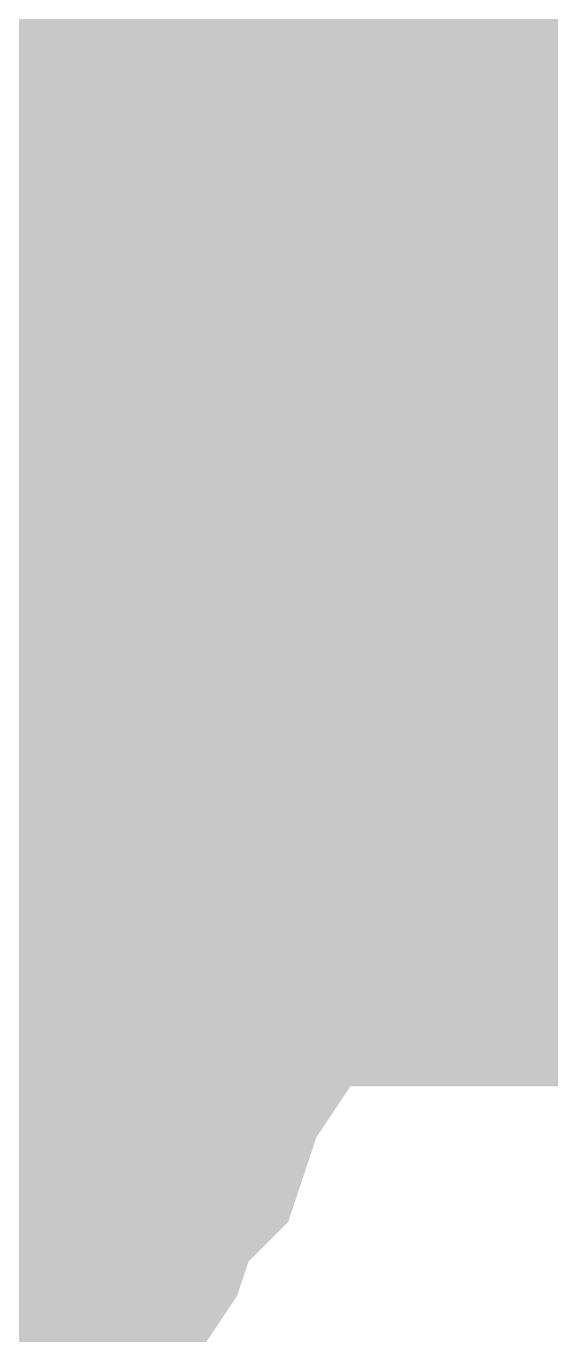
# Model space of a CAD drawing. Header units: inches. Extents: x 0 to 841, y 0 to 594.
# Drawn here: x 345.665 to 345.961, y 551.98 to 552.721 of the extents above; entities that cross this region are included whole.
import ezdxf

# ---------------------------------------------------------------- set-up
doc = ezdxf.new("R2010")
doc.units = ezdxf.units.IN
doc.layers.add('Sheet', color=255, linetype='Continuous')

msp = doc.modelspace()

# ---------------------------------------------------------------- linework, layer by layer
at = {"layer": 'Sheet'}
for points in [[(345.65935, 552.8885, 0.29972, 0.29972, 0), (345.68181, 552.85481, 0.29972, 0.29972, 0), (345.69304, 552.82112, 0.29972, 0.29972, 0), (345.7155, 552.78743, 0.29972, 0.29972, 0), (345.72673, 552.75374, 0.29972, 0.29972, 0), (345.73796, 552.72006, 0.29972, 0.29972, 0), (345.74919, 552.68637, 0.29972, 0.29972, 0), (345.76041, 552.65268, 0.29972, 0.29972, 0), (345.76041, 552.60776, 0.29972, 0.29972, 0), (345.77164, 552.57407, 0.29972, 0.29972, 0), (345.77164, 552.52915, 0.29972, 0.29972, 0), (345.77164, 552.49546, 0.29972, 0.29972, 0)], [(345.65935, 552.8885, 0.29972, 0.29972, 0), (345.68181, 552.85481, 0.29972, 0.29972, 0), (345.69304, 552.82112, 0.29972, 0.29972, 0), (345.7155, 552.78743, 0.29972, 0.29972, 0), (345.72673, 552.75374, 0.29972, 0.29972, 0), (345.73796, 552.72006, 0.29972, 0.29972, 0), (345.74919, 552.68637, 0.29972, 0.29972, 0), (345.76041, 552.65268, 0.29972, 0.29972, 0), (345.76041, 552.60776, 0.29972, 0.29972, 0), (345.77164, 552.57407, 0.29972, 0.29972, 0), (345.77164, 552.52915, 0.29972, 0.29972, 0), (345.77164, 552.49546, 0.29972, 0.29972, 0)], [(345.65935, 552.8885, 0.29972, 0.29972, 0), (345.68181, 552.85481, 0.29972, 0.29972, 0), (345.69304, 552.82112, 0.29972, 0.29972, 0), (345.7155, 552.78743, 0.29972, 0.29972, 0), (345.72673, 552.75374, 0.29972, 0.29972, 0), (345.73796, 552.72006, 0.29972, 0.29972, 0), (345.74919, 552.68637, 0.29972, 0.29972, 0), (345.76041, 552.65268, 0.29972, 0.29972, 0), (345.76041, 552.60776, 0.29972, 0.29972, 0), (345.77164, 552.57407, 0.29972, 0.29972, 0), (345.77164, 552.52915, 0.29972, 0.29972, 0), (345.77164, 552.49546, 0.29972, 0.29972, 0)], [(345.65935, 552.8885, 0.29972, 0.29972, 0), (345.68181, 552.85481, 0.29972, 0.29972, 0), (345.69304, 552.82112, 0.29972, 0.29972, 0), (345.7155, 552.78743, 0.29972, 0.29972, 0), (345.72673, 552.75374, 0.29972, 0.29972, 0), (345.73796, 552.72006, 0.29972, 0.29972, 0), (345.74919, 552.68637, 0.29972, 0.29972, 0), (345.76041, 552.65268, 0.29972, 0.29972, 0), (345.76041, 552.60776, 0.29972, 0.29972, 0), (345.77164, 552.57407, 0.29972, 0.29972, 0), (345.77164, 552.52915, 0.29972, 0.29972, 0), (345.77164, 552.49546, 0.29972, 0.29972, 0)], [(345.65935, 552.8885, 0.29972, 0.29972, 0), (345.68181, 552.85481, 0.29972, 0.29972, 0), (345.69304, 552.82112, 0.29972, 0.29972, 0), (345.7155, 552.78743, 0.29972, 0.29972, 0), (345.72673, 552.75374, 0.29972, 0.29972, 0), (345.73796, 552.72006, 0.29972, 0.29972, 0), (345.74919, 552.68637, 0.29972, 0.29972, 0), (345.76041, 552.65268, 0.29972, 0.29972, 0), (345.76041, 552.60776, 0.29972, 0.29972, 0), (345.77164, 552.57407, 0.29972, 0.29972, 0), (345.77164, 552.52915, 0.29972, 0.29972, 0), (345.77164, 552.49546, 0.29972, 0.29972, 0)], [(345.65935, 552.8885, 0.29972, 0.29972, 0), (345.68181, 552.85481, 0.29972, 0.29972, 0), (345.69304, 552.82112, 0.29972, 0.29972, 0), (345.7155, 552.78743, 0.29972, 0.29972, 0), (345.72673, 552.75374, 0.29972, 0.29972, 0), (345.73796, 552.72006, 0.29972, 0.29972, 0), (345.74919, 552.68637, 0.29972, 0.29972, 0), (345.76041, 552.65268, 0.29972, 0.29972, 0), (345.76041, 552.60776, 0.29972, 0.29972, 0), (345.77164, 552.57407, 0.29972, 0.29972, 0), (345.77164, 552.52915, 0.29972, 0.29972, 0), (345.77164, 552.49546, 0.29972, 0.29972, 0)], [(345.01931, 552.49546, 0.7493, 0.7493, 0), (362.51394, 552.49546, 0.7493, 0.7493, 0), (380.00857, 552.49546, 0.7493, 0.7493, 0)], [(345.7155, 552.78743, 0.09906, 0.09906, 0), (345.72673, 552.75374, 0.09906, 0.09906, 0), (345.73796, 552.72006, 0.09906, 0.09906, 0), (345.74919, 552.68637, 0.09906, 0.09906, 0), (345.76041, 552.65268, 0.09906, 0.09906, 0), (345.76041, 552.60776, 0.09906, 0.09906, 0), (345.77164, 552.57407, 0.09906, 0.09906, 0), (345.77164, 552.52915, 0.09906, 0.09906, 0), (345.77164, 552.49546, 0.09906, 0.09906, 0)], [(345.7155, 552.78743, 0.09906, 0.09906, 0), (345.72673, 552.75374, 0.09906, 0.09906, 0), (345.73796, 552.72006, 0.09906, 0.09906, 0), (345.74919, 552.68637, 0.09906, 0.09906, 0), (345.76041, 552.65268, 0.09906, 0.09906, 0), (345.76041, 552.60776, 0.09906, 0.09906, 0), (345.77164, 552.57407, 0.09906, 0.09906, 0), (345.77164, 552.52915, 0.09906, 0.09906, 0), (345.77164, 552.49546, 0.09906, 0.09906, 0)], [(345.7155, 552.78743, 0.09906, 0.09906, 0), (345.72673, 552.75374, 0.09906, 0.09906, 0), (345.73796, 552.72006, 0.09906, 0.09906, 0), (345.74919, 552.68637, 0.09906, 0.09906, 0), (345.76041, 552.65268, 0.09906, 0.09906, 0), (345.76041, 552.60776, 0.09906, 0.09906, 0), (345.77164, 552.57407, 0.09906, 0.09906, 0), (345.77164, 552.52915, 0.09906, 0.09906, 0), (345.77164, 552.49546, 0.09906, 0.09906, 0)], [(345.7155, 552.78743, 0.09906, 0.09906, 0), (345.72673, 552.75374, 0.09906, 0.09906, 0), (345.73796, 552.72006, 0.09906, 0.09906, 0), (345.74919, 552.68637, 0.09906, 0.09906, 0), (345.76041, 552.65268, 0.09906, 0.09906, 0), (345.76041, 552.60776, 0.09906, 0.09906, 0), (345.77164, 552.57407, 0.09906, 0.09906, 0), (345.77164, 552.52915, 0.09906, 0.09906, 0), (345.77164, 552.49546, 0.09906, 0.09906, 0)], [(345.7155, 552.78743, 0.09906, 0.09906, 0), (345.72673, 552.75374, 0.09906, 0.09906, 0), (345.73796, 552.72006, 0.09906, 0.09906, 0), (345.74919, 552.68637, 0.09906, 0.09906, 0), (345.76041, 552.65268, 0.09906, 0.09906, 0), (345.76041, 552.60776, 0.09906, 0.09906, 0), (345.77164, 552.57407, 0.09906, 0.09906, 0), (345.77164, 552.52915, 0.09906, 0.09906, 0), (345.77164, 552.49546, 0.09906, 0.09906, 0)], [(345.7155, 552.78743, 0.09906, 0.09906, 0), (345.72673, 552.75374, 0.09906, 0.09906, 0), (345.73796, 552.72006, 0.09906, 0.09906, 0), (345.74919, 552.68637, 0.09906, 0.09906, 0), (345.76041, 552.65268, 0.09906, 0.09906, 0), (345.76041, 552.60776, 0.09906, 0.09906, 0), (345.77164, 552.57407, 0.09906, 0.09906, 0), (345.77164, 552.52915, 0.09906, 0.09906, 0), (345.77164, 552.49546, 0.09906, 0.09906, 0)], [(345.77164, 552.49546, 0.29972, 0.29972, 0), (345.77164, 552.45055, 0.29972, 0.29972, 0), (345.77164, 552.41686, 0.29972, 0.29972, 0), (345.76041, 552.38317, 0.29972, 0.29972, 0), (345.76041, 552.33825, 0.29972, 0.29972, 0), (345.74919, 552.30456, 0.29972, 0.29972, 0), (345.73796, 552.27087, 0.29972, 0.29972, 0), (345.72673, 552.22595, 0.29972, 0.29972, 0), (345.7155, 552.19226, 0.29972, 0.29972, 0), (345.69304, 552.15858, 0.29972, 0.29972, 0), (345.68181, 552.12489, 0.29972, 0.29972, 0), (345.65935, 552.10243, 0.29972, 0.29972, 0), (345.64813, 552.06874, 0.29972, 0.29972, 0), (345.62567, 552.03505, 0.29972, 0.29972, 0), (345.60321, 552.01259, 0.29972, 0.29972, 0), (345.56952, 551.9789, 0.29972, 0.29972, 0), (345.54707, 551.95644, 0.29972, 0.29972, 0), (345.52461, 551.93398, 0.29972, 0.29972, 0), (345.49092, 551.9003, 0.29972, 0.29972, 0), (345.46846, 551.87784, 0.29972, 0.29972, 0), (345.43478, 551.85538, 0.29972, 0.29972, 0), (345.40109, 551.84415, 0.29972, 0.29972, 0), (345.37863, 551.82169, 0.29972, 0.29972, 0)], [(345.77164, 552.49546, 0.29972, 0.29972, 0), (345.77164, 552.45055, 0.29972, 0.29972, 0), (345.77164, 552.41686, 0.29972, 0.29972, 0), (345.76041, 552.38317, 0.29972, 0.29972, 0), (345.76041, 552.33825, 0.29972, 0.29972, 0), (345.74919, 552.30456, 0.29972, 0.29972, 0), (345.73796, 552.27087, 0.29972, 0.29972, 0), (345.72673, 552.22595, 0.29972, 0.29972, 0), (345.7155, 552.19226, 0.29972, 0.29972, 0), (345.69304, 552.15858, 0.29972, 0.29972, 0), (345.68181, 552.12489, 0.29972, 0.29972, 0), (345.65935, 552.10243, 0.29972, 0.29972, 0), (345.64813, 552.06874, 0.29972, 0.29972, 0), (345.62567, 552.03505, 0.29972, 0.29972, 0), (345.60321, 552.01259, 0.29972, 0.29972, 0), (345.56952, 551.9789, 0.29972, 0.29972, 0), (345.54707, 551.95644, 0.29972, 0.29972, 0), (345.52461, 551.93398, 0.29972, 0.29972, 0), (345.49092, 551.9003, 0.29972, 0.29972, 0), (345.46846, 551.87784, 0.29972, 0.29972, 0), (345.43478, 551.85538, 0.29972, 0.29972, 0), (345.40109, 551.84415, 0.29972, 0.29972, 0), (345.37863, 551.82169, 0.29972, 0.29972, 0)], [(345.77164, 552.49546, 0.29972, 0.29972, 0), (345.77164, 552.45055, 0.29972, 0.29972, 0), (345.77164, 552.41686, 0.29972, 0.29972, 0), (345.76041, 552.38317, 0.29972, 0.29972, 0), (345.76041, 552.33825, 0.29972, 0.29972, 0), (345.74919, 552.30456, 0.29972, 0.29972, 0), (345.73796, 552.27087, 0.29972, 0.29972, 0), (345.72673, 552.22595, 0.29972, 0.29972, 0), (345.7155, 552.19226, 0.29972, 0.29972, 0), (345.69304, 552.15858, 0.29972, 0.29972, 0), (345.68181, 552.12489, 0.29972, 0.29972, 0), (345.65935, 552.10243, 0.29972, 0.29972, 0), (345.64813, 552.06874, 0.29972, 0.29972, 0), (345.62567, 552.03505, 0.29972, 0.29972, 0), (345.60321, 552.01259, 0.29972, 0.29972, 0), (345.56952, 551.9789, 0.29972, 0.29972, 0), (345.54707, 551.95644, 0.29972, 0.29972, 0), (345.52461, 551.93398, 0.29972, 0.29972, 0), (345.49092, 551.9003, 0.29972, 0.29972, 0), (345.46846, 551.87784, 0.29972, 0.29972, 0), (345.43478, 551.85538, 0.29972, 0.29972, 0), (345.40109, 551.84415, 0.29972, 0.29972, 0), (345.37863, 551.82169, 0.29972, 0.29972, 0)], [(345.77164, 552.49546, 0.29972, 0.29972, 0), (345.77164, 552.45055, 0.29972, 0.29972, 0), (345.77164, 552.41686, 0.29972, 0.29972, 0), (345.76041, 552.38317, 0.29972, 0.29972, 0), (345.76041, 552.33825, 0.29972, 0.29972, 0), (345.74919, 552.30456, 0.29972, 0.29972, 0), (345.73796, 552.27087, 0.29972, 0.29972, 0), (345.72673, 552.22595, 0.29972, 0.29972, 0), (345.7155, 552.19226, 0.29972, 0.29972, 0), (345.69304, 552.15858, 0.29972, 0.29972, 0), (345.68181, 552.12489, 0.29972, 0.29972, 0), (345.65935, 552.10243, 0.29972, 0.29972, 0), (345.64813, 552.06874, 0.29972, 0.29972, 0), (345.62567, 552.03505, 0.29972, 0.29972, 0), (345.60321, 552.01259, 0.29972, 0.29972, 0), (345.56952, 551.9789, 0.29972, 0.29972, 0), (345.54707, 551.95644, 0.29972, 0.29972, 0), (345.52461, 551.93398, 0.29972, 0.29972, 0), (345.49092, 551.9003, 0.29972, 0.29972, 0), (345.46846, 551.87784, 0.29972, 0.29972, 0), (345.43478, 551.85538, 0.29972, 0.29972, 0), (345.40109, 551.84415, 0.29972, 0.29972, 0), (345.37863, 551.82169, 0.29972, 0.29972, 0)], [(345.77164, 552.49546, 0.29972, 0.29972, 0), (345.77164, 552.45055, 0.29972, 0.29972, 0), (345.77164, 552.41686, 0.29972, 0.29972, 0), (345.76041, 552.38317, 0.29972, 0.29972, 0), (345.76041, 552.33825, 0.29972, 0.29972, 0), (345.74919, 552.30456, 0.29972, 0.29972, 0), (345.73796, 552.27087, 0.29972, 0.29972, 0), (345.72673, 552.22595, 0.29972, 0.29972, 0), (345.7155, 552.19226, 0.29972, 0.29972, 0), (345.69304, 552.15858, 0.29972, 0.29972, 0), (345.68181, 552.12489, 0.29972, 0.29972, 0), (345.65935, 552.10243, 0.29972, 0.29972, 0), (345.64813, 552.06874, 0.29972, 0.29972, 0), (345.62567, 552.03505, 0.29972, 0.29972, 0), (345.60321, 552.01259, 0.29972, 0.29972, 0), (345.56952, 551.9789, 0.29972, 0.29972, 0), (345.54707, 551.95644, 0.29972, 0.29972, 0), (345.52461, 551.93398, 0.29972, 0.29972, 0), (345.49092, 551.9003, 0.29972, 0.29972, 0), (345.46846, 551.87784, 0.29972, 0.29972, 0), (345.43478, 551.85538, 0.29972, 0.29972, 0), (345.40109, 551.84415, 0.29972, 0.29972, 0), (345.37863, 551.82169, 0.29972, 0.29972, 0)], [(345.77164, 552.49546, 0.29972, 0.29972, 0), (345.77164, 552.45055, 0.29972, 0.29972, 0), (345.77164, 552.41686, 0.29972, 0.29972, 0), (345.76041, 552.38317, 0.29972, 0.29972, 0), (345.76041, 552.33825, 0.29972, 0.29972, 0), (345.74919, 552.30456, 0.29972, 0.29972, 0), (345.73796, 552.27087, 0.29972, 0.29972, 0), (345.72673, 552.22595, 0.29972, 0.29972, 0), (345.7155, 552.19226, 0.29972, 0.29972, 0), (345.69304, 552.15858, 0.29972, 0.29972, 0), (345.68181, 552.12489, 0.29972, 0.29972, 0), (345.65935, 552.10243, 0.29972, 0.29972, 0), (345.64813, 552.06874, 0.29972, 0.29972, 0), (345.62567, 552.03505, 0.29972, 0.29972, 0), (345.60321, 552.01259, 0.29972, 0.29972, 0), (345.56952, 551.9789, 0.29972, 0.29972, 0), (345.54707, 551.95644, 0.29972, 0.29972, 0), (345.52461, 551.93398, 0.29972, 0.29972, 0), (345.49092, 551.9003, 0.29972, 0.29972, 0), (345.46846, 551.87784, 0.29972, 0.29972, 0), (345.43478, 551.85538, 0.29972, 0.29972, 0), (345.40109, 551.84415, 0.29972, 0.29972, 0), (345.37863, 551.82169, 0.29972, 0.29972, 0)], [(345.77164, 552.49546, 0.29972, 0.29972, 0), (345.77164, 552.49546, 0.29972, 0.29972, 0), (345.77164, 552.49546, 0.29972, 0.29972, 0), (345.77164, 552.49546, 0.29972, 0.29972, 0), (345.77164, 552.49546, 0.29972, 0.29972, 0), (345.77164, 552.49546, 0.29972, 0.29972, 0), (345.77164, 552.49546, 0.29972, 0.29972, 0), (345.77164, 552.49546, 0.29972, 0.29972, 0), (345.77164, 552.49546, 0.29972, 0.29972, 0), (345.77164, 552.49546, 0.29972, 0.29972, 0), (345.77164, 552.49546, 0.29972, 0.29972, 0), (345.77164, 552.49546, 0.29972, 0.29972, 0), (345.77164, 552.49546, 0.29972, 0.29972, 0), (345.77164, 552.49546, 0.29972, 0.29972, 0), (345.77164, 552.49546, 0.29972, 0.29972, 0), (345.77164, 552.49546, 0.29972, 0.29972, 0), (345.77164, 552.49546, 0.29972, 0.29972, 0), (345.77164, 552.49546, 0.29972, 0.29972, 0), (345.77164, 552.49546, 0.29972, 0.29972, 0), (345.77164, 552.49546, 0.29972, 0.29972, 0), (345.77164, 552.49546, 0.29972, 0.29972, 0), (345.77164, 552.49546, 0.29972, 0.29972, 0), (345.77164, 552.49546, 0.29972, 0.29972, 0), (345.77164, 552.49546, 0.29972, 0.29972, 0), (345.77164, 552.49546, 0.29972, 0.29972, 0), (345.77164, 552.49546, 0.29972, 0.29972, 0), (345.77164, 552.49546, 0.29972, 0.29972, 0), (345.77164, 552.49546, 0.29972, 0.29972, 0), (345.77164, 552.49546, 0.29972, 0.29972, 0), (345.77164, 552.49546, 0.29972, 0.29972, 0), (345.77164, 552.49546, 0.29972, 0.29972, 0), (345.77164, 552.49546, 0.29972, 0.29972, 0), (345.77164, 552.49546, 0.29972, 0.29972, 0)], [(345.77164, 552.49546, 0.29972, 0.29972, 0), (345.77164, 552.49546, 0.29972, 0.29972, 0)], [(345.77164, 552.49546, 0.29972, 0.29972, 0), (345.77164, 552.49546, 0.29972, 0.29972, 0), (345.77164, 552.49546, 0.29972, 0.29972, 0), (345.77164, 552.49546, 0.29972, 0.29972, 0), (345.77164, 552.49546, 0.29972, 0.29972, 0), (345.77164, 552.49546, 0.29972, 0.29972, 0), (345.77164, 552.49546, 0.29972, 0.29972, 0), (345.77164, 552.49546, 0.29972, 0.29972, 0), (345.77164, 552.49546, 0.29972, 0.29972, 0), (345.77164, 552.49546, 0.29972, 0.29972, 0), (345.77164, 552.49546, 0.29972, 0.29972, 0), (345.77164, 552.49546, 0.29972, 0.29972, 0), (345.77164, 552.49546, 0.29972, 0.29972, 0), (345.77164, 552.49546, 0.29972, 0.29972, 0), (345.77164, 552.49546, 0.29972, 0.29972, 0), (345.77164, 552.49546, 0.29972, 0.29972, 0), (345.77164, 552.49546, 0.29972, 0.29972, 0), (345.77164, 552.49546, 0.29972, 0.29972, 0), (345.77164, 552.49546, 0.29972, 0.29972, 0), (345.77164, 552.49546, 0.29972, 0.29972, 0), (345.77164, 552.49546, 0.29972, 0.29972, 0), (345.77164, 552.49546, 0.29972, 0.29972, 0), (345.77164, 552.49546, 0.29972, 0.29972, 0), (345.77164, 552.49546, 0.29972, 0.29972, 0), (345.77164, 552.49546, 0.29972, 0.29972, 0), (345.77164, 552.49546, 0.29972, 0.29972, 0), (345.77164, 552.49546, 0.29972, 0.29972, 0), (345.77164, 552.49546, 0.29972, 0.29972, 0), (345.77164, 552.49546, 0.29972, 0.29972, 0), (345.77164, 552.49546, 0.29972, 0.29972, 0), (345.77164, 552.49546, 0.29972, 0.29972, 0), (345.77164, 552.49546, 0.29972, 0.29972, 0), (345.77164, 552.49546, 0.29972, 0.29972, 0)], [(345.77164, 552.49546, 0.29972, 0.29972, 0), (345.77164, 552.49546, 0.29972, 0.29972, 0)], [(345.77164, 552.49546, 0.29972, 0.29972, 0), (345.77164, 552.49546, 0.29972, 0.29972, 0), (345.77164, 552.49546, 0.29972, 0.29972, 0), (345.77164, 552.49546, 0.29972, 0.29972, 0), (345.77164, 552.49546, 0.29972, 0.29972, 0), (345.77164, 552.49546, 0.29972, 0.29972, 0), (345.77164, 552.49546, 0.29972, 0.29972, 0), (345.77164, 552.49546, 0.29972, 0.29972, 0), (345.77164, 552.49546, 0.29972, 0.29972, 0), (345.77164, 552.49546, 0.29972, 0.29972, 0), (345.77164, 552.49546, 0.29972, 0.29972, 0), (345.77164, 552.49546, 0.29972, 0.29972, 0), (345.77164, 552.49546, 0.29972, 0.29972, 0), (345.77164, 552.49546, 0.29972, 0.29972, 0), (345.77164, 552.49546, 0.29972, 0.29972, 0), (345.77164, 552.49546, 0.29972, 0.29972, 0), (345.77164, 552.49546, 0.29972, 0.29972, 0), (345.77164, 552.49546, 0.29972, 0.29972, 0), (345.77164, 552.49546, 0.29972, 0.29972, 0), (345.77164, 552.49546, 0.29972, 0.29972, 0), (345.77164, 552.49546, 0.29972, 0.29972, 0), (345.77164, 552.49546, 0.29972, 0.29972, 0), (345.77164, 552.49546, 0.29972, 0.29972, 0), (345.77164, 552.49546, 0.29972, 0.29972, 0), (345.77164, 552.49546, 0.29972, 0.29972, 0), (345.77164, 552.49546, 0.29972, 0.29972, 0), (345.77164, 552.49546, 0.29972, 0.29972, 0), (345.77164, 552.49546, 0.29972, 0.29972, 0), (345.77164, 552.49546, 0.29972, 0.29972, 0), (345.77164, 552.49546, 0.29972, 0.29972, 0), (345.77164, 552.49546, 0.29972, 0.29972, 0), (345.77164, 552.49546, 0.29972, 0.29972, 0), (345.77164, 552.49546, 0.29972, 0.29972, 0)], [(345.77164, 552.49546, 0.29972, 0.29972, 0), (345.77164, 552.49546, 0.29972, 0.29972, 0)], [(345.77164, 552.49546, 0.29972, 0.29972, 0), (345.77164, 552.49546, 0.29972, 0.29972, 0), (345.77164, 552.49546, 0.29972, 0.29972, 0), (345.77164, 552.49546, 0.29972, 0.29972, 0), (345.77164, 552.49546, 0.29972, 0.29972, 0), (345.77164, 552.49546, 0.29972, 0.29972, 0), (345.77164, 552.49546, 0.29972, 0.29972, 0), (345.77164, 552.49546, 0.29972, 0.29972, 0), (345.77164, 552.49546, 0.29972, 0.29972, 0), (345.77164, 552.49546, 0.29972, 0.29972, 0), (345.77164, 552.49546, 0.29972, 0.29972, 0), (345.77164, 552.49546, 0.29972, 0.29972, 0), (345.77164, 552.49546, 0.29972, 0.29972, 0), (345.77164, 552.49546, 0.29972, 0.29972, 0), (345.77164, 552.49546, 0.29972, 0.29972, 0), (345.77164, 552.49546, 0.29972, 0.29972, 0), (345.77164, 552.49546, 0.29972, 0.29972, 0), (345.77164, 552.49546, 0.29972, 0.29972, 0), (345.77164, 552.49546, 0.29972, 0.29972, 0), (345.77164, 552.49546, 0.29972, 0.29972, 0), (345.77164, 552.49546, 0.29972, 0.29972, 0), (345.77164, 552.49546, 0.29972, 0.29972, 0), (345.77164, 552.49546, 0.29972, 0.29972, 0), (345.77164, 552.49546, 0.29972, 0.29972, 0), (345.77164, 552.49546, 0.29972, 0.29972, 0), (345.77164, 552.49546, 0.29972, 0.29972, 0), (345.77164, 552.49546, 0.29972, 0.29972, 0), (345.77164, 552.49546, 0.29972, 0.29972, 0), (345.77164, 552.49546, 0.29972, 0.29972, 0), (345.77164, 552.49546, 0.29972, 0.29972, 0), (345.77164, 552.49546, 0.29972, 0.29972, 0), (345.77164, 552.49546, 0.29972, 0.29972, 0), (345.77164, 552.49546, 0.29972, 0.29972, 0)], [(345.77164, 552.49546, 0.29972, 0.29972, 0), (345.77164, 552.49546, 0.29972, 0.29972, 0)], [(345.77164, 552.49546, 0.29972, 0.29972, 0), (345.77164, 552.49546, 0.29972, 0.29972, 0), (345.77164, 552.49546, 0.29972, 0.29972, 0), (345.77164, 552.49546, 0.29972, 0.29972, 0), (345.77164, 552.49546, 0.29972, 0.29972, 0), (345.77164, 552.49546, 0.29972, 0.29972, 0), (345.77164, 552.49546, 0.29972, 0.29972, 0), (345.77164, 552.49546, 0.29972, 0.29972, 0), (345.77164, 552.49546, 0.29972, 0.29972, 0), (345.77164, 552.49546, 0.29972, 0.29972, 0), (345.77164, 552.49546, 0.29972, 0.29972, 0), (345.77164, 552.49546, 0.29972, 0.29972, 0), (345.77164, 552.49546, 0.29972, 0.29972, 0), (345.77164, 552.49546, 0.29972, 0.29972, 0), (345.77164, 552.49546, 0.29972, 0.29972, 0), (345.77164, 552.49546, 0.29972, 0.29972, 0), (345.77164, 552.49546, 0.29972, 0.29972, 0), (345.77164, 552.49546, 0.29972, 0.29972, 0), (345.77164, 552.49546, 0.29972, 0.29972, 0), (345.77164, 552.49546, 0.29972, 0.29972, 0), (345.77164, 552.49546, 0.29972, 0.29972, 0), (345.77164, 552.49546, 0.29972, 0.29972, 0), (345.77164, 552.49546, 0.29972, 0.29972, 0), (345.77164, 552.49546, 0.29972, 0.29972, 0), (345.77164, 552.49546, 0.29972, 0.29972, 0), (345.77164, 552.49546, 0.29972, 0.29972, 0), (345.77164, 552.49546, 0.29972, 0.29972, 0), (345.77164, 552.49546, 0.29972, 0.29972, 0), (345.77164, 552.49546, 0.29972, 0.29972, 0), (345.77164, 552.49546, 0.29972, 0.29972, 0), (345.77164, 552.49546, 0.29972, 0.29972, 0), (345.77164, 552.49546, 0.29972, 0.29972, 0), (345.77164, 552.49546, 0.29972, 0.29972, 0)], [(345.77164, 552.49546, 0.29972, 0.29972, 0), (345.77164, 552.49546, 0.29972, 0.29972, 0)], [(345.77164, 552.49546, 0.29972, 0.29972, 0), (345.77164, 552.49546, 0.29972, 0.29972, 0), (345.77164, 552.49546, 0.29972, 0.29972, 0), (345.77164, 552.49546, 0.29972, 0.29972, 0), (345.77164, 552.49546, 0.29972, 0.29972, 0), (345.77164, 552.49546, 0.29972, 0.29972, 0), (345.77164, 552.49546, 0.29972, 0.29972, 0), (345.77164, 552.49546, 0.29972, 0.29972, 0), (345.77164, 552.49546, 0.29972, 0.29972, 0), (345.77164, 552.49546, 0.29972, 0.29972, 0), (345.77164, 552.49546, 0.29972, 0.29972, 0), (345.77164, 552.49546, 0.29972, 0.29972, 0), (345.77164, 552.49546, 0.29972, 0.29972, 0), (345.77164, 552.49546, 0.29972, 0.29972, 0), (345.77164, 552.49546, 0.29972, 0.29972, 0), (345.77164, 552.49546, 0.29972, 0.29972, 0), (345.77164, 552.49546, 0.29972, 0.29972, 0), (345.77164, 552.49546, 0.29972, 0.29972, 0), (345.77164, 552.49546, 0.29972, 0.29972, 0), (345.77164, 552.49546, 0.29972, 0.29972, 0), (345.77164, 552.49546, 0.29972, 0.29972, 0), (345.77164, 552.49546, 0.29972, 0.29972, 0), (345.77164, 552.49546, 0.29972, 0.29972, 0), (345.77164, 552.49546, 0.29972, 0.29972, 0), (345.77164, 552.49546, 0.29972, 0.29972, 0), (345.77164, 552.49546, 0.29972, 0.29972, 0), (345.77164, 552.49546, 0.29972, 0.29972, 0), (345.77164, 552.49546, 0.29972, 0.29972, 0), (345.77164, 552.49546, 0.29972, 0.29972, 0), (345.77164, 552.49546, 0.29972, 0.29972, 0), (345.77164, 552.49546, 0.29972, 0.29972, 0), (345.77164, 552.49546, 0.29972, 0.29972, 0), (345.77164, 552.49546, 0.29972, 0.29972, 0)], [(345.77164, 552.49546, 0.29972, 0.29972, 0), (345.77164, 552.49546, 0.29972, 0.29972, 0)], [(345.77164, 552.49546, 0.09906, 0.09906, 0), (345.77164, 552.45055, 0.09906, 0.09906, 0), (345.77164, 552.41686, 0.09906, 0.09906, 0), (345.76041, 552.38317, 0.09906, 0.09906, 0), (345.76041, 552.33825, 0.09906, 0.09906, 0), (345.74919, 552.30456, 0.09906, 0.09906, 0), (345.73796, 552.27087, 0.09906, 0.09906, 0), (345.72673, 552.22595, 0.09906, 0.09906, 0), (345.7155, 552.19226, 0.09906, 0.09906, 0), (345.69304, 552.15858, 0.09906, 0.09906, 0), (345.68181, 552.12489, 0.09906, 0.09906, 0), (345.65935, 552.10243, 0.09906, 0.09906, 0), (345.64813, 552.06874, 0.09906, 0.09906, 0), (345.62567, 552.03505, 0.09906, 0.09906, 0), (345.60321, 552.01259, 0.09906, 0.09906, 0), (345.56952, 551.9789, 0.09906, 0.09906, 0), (345.54707, 551.95644, 0.09906, 0.09906, 0), (345.52461, 551.93398, 0.09906, 0.09906, 0), (345.49092, 551.9003, 0.09906, 0.09906, 0)], [(345.77164, 552.49546, 0.09906, 0.09906, 0), (345.77164, 552.45055, 0.09906, 0.09906, 0), (345.77164, 552.41686, 0.09906, 0.09906, 0), (345.76041, 552.38317, 0.09906, 0.09906, 0), (345.76041, 552.33825, 0.09906, 0.09906, 0), (345.74919, 552.30456, 0.09906, 0.09906, 0), (345.73796, 552.27087, 0.09906, 0.09906, 0), (345.72673, 552.22595, 0.09906, 0.09906, 0), (345.7155, 552.19226, 0.09906, 0.09906, 0), (345.69304, 552.15858, 0.09906, 0.09906, 0), (345.68181, 552.12489, 0.09906, 0.09906, 0), (345.65935, 552.10243, 0.09906, 0.09906, 0), (345.64813, 552.06874, 0.09906, 0.09906, 0), (345.62567, 552.03505, 0.09906, 0.09906, 0), (345.60321, 552.01259, 0.09906, 0.09906, 0), (345.56952, 551.9789, 0.09906, 0.09906, 0), (345.54707, 551.95644, 0.09906, 0.09906, 0), (345.52461, 551.93398, 0.09906, 0.09906, 0), (345.49092, 551.9003, 0.09906, 0.09906, 0)], [(345.77164, 552.49546, 0.09906, 0.09906, 0), (345.77164, 552.45055, 0.09906, 0.09906, 0), (345.77164, 552.41686, 0.09906, 0.09906, 0), (345.76041, 552.38317, 0.09906, 0.09906, 0), (345.76041, 552.33825, 0.09906, 0.09906, 0), (345.74919, 552.30456, 0.09906, 0.09906, 0), (345.73796, 552.27087, 0.09906, 0.09906, 0), (345.72673, 552.22595, 0.09906, 0.09906, 0), (345.7155, 552.19226, 0.09906, 0.09906, 0), (345.69304, 552.15858, 0.09906, 0.09906, 0), (345.68181, 552.12489, 0.09906, 0.09906, 0), (345.65935, 552.10243, 0.09906, 0.09906, 0), (345.64813, 552.06874, 0.09906, 0.09906, 0), (345.62567, 552.03505, 0.09906, 0.09906, 0), (345.60321, 552.01259, 0.09906, 0.09906, 0), (345.56952, 551.9789, 0.09906, 0.09906, 0), (345.54707, 551.95644, 0.09906, 0.09906, 0), (345.52461, 551.93398, 0.09906, 0.09906, 0), (345.49092, 551.9003, 0.09906, 0.09906, 0)], [(345.77164, 552.49546, 0.09906, 0.09906, 0), (345.77164, 552.45055, 0.09906, 0.09906, 0), (345.77164, 552.41686, 0.09906, 0.09906, 0), (345.76041, 552.38317, 0.09906, 0.09906, 0), (345.76041, 552.33825, 0.09906, 0.09906, 0), (345.74919, 552.30456, 0.09906, 0.09906, 0), (345.73796, 552.27087, 0.09906, 0.09906, 0), (345.72673, 552.22595, 0.09906, 0.09906, 0), (345.7155, 552.19226, 0.09906, 0.09906, 0), (345.69304, 552.15858, 0.09906, 0.09906, 0), (345.68181, 552.12489, 0.09906, 0.09906, 0), (345.65935, 552.10243, 0.09906, 0.09906, 0), (345.64813, 552.06874, 0.09906, 0.09906, 0), (345.62567, 552.03505, 0.09906, 0.09906, 0), (345.60321, 552.01259, 0.09906, 0.09906, 0), (345.56952, 551.9789, 0.09906, 0.09906, 0), (345.54707, 551.95644, 0.09906, 0.09906, 0), (345.52461, 551.93398, 0.09906, 0.09906, 0), (345.49092, 551.9003, 0.09906, 0.09906, 0)], [(345.77164, 552.49546, 0.09906, 0.09906, 0), (345.77164, 552.45055, 0.09906, 0.09906, 0), (345.77164, 552.41686, 0.09906, 0.09906, 0), (345.76041, 552.38317, 0.09906, 0.09906, 0), (345.76041, 552.33825, 0.09906, 0.09906, 0), (345.74919, 552.30456, 0.09906, 0.09906, 0), (345.73796, 552.27087, 0.09906, 0.09906, 0), (345.72673, 552.22595, 0.09906, 0.09906, 0), (345.7155, 552.19226, 0.09906, 0.09906, 0), (345.69304, 552.15858, 0.09906, 0.09906, 0), (345.68181, 552.12489, 0.09906, 0.09906, 0), (345.65935, 552.10243, 0.09906, 0.09906, 0), (345.64813, 552.06874, 0.09906, 0.09906, 0), (345.62567, 552.03505, 0.09906, 0.09906, 0), (345.60321, 552.01259, 0.09906, 0.09906, 0), (345.56952, 551.9789, 0.09906, 0.09906, 0), (345.54707, 551.95644, 0.09906, 0.09906, 0), (345.52461, 551.93398, 0.09906, 0.09906, 0), (345.49092, 551.9003, 0.09906, 0.09906, 0)], [(345.77164, 552.49546, 0.09906, 0.09906, 0), (345.77164, 552.45055, 0.09906, 0.09906, 0), (345.77164, 552.41686, 0.09906, 0.09906, 0), (345.76041, 552.38317, 0.09906, 0.09906, 0), (345.76041, 552.33825, 0.09906, 0.09906, 0), (345.74919, 552.30456, 0.09906, 0.09906, 0), (345.73796, 552.27087, 0.09906, 0.09906, 0), (345.72673, 552.22595, 0.09906, 0.09906, 0), (345.7155, 552.19226, 0.09906, 0.09906, 0), (345.69304, 552.15858, 0.09906, 0.09906, 0), (345.68181, 552.12489, 0.09906, 0.09906, 0), (345.65935, 552.10243, 0.09906, 0.09906, 0), (345.64813, 552.06874, 0.09906, 0.09906, 0), (345.62567, 552.03505, 0.09906, 0.09906, 0), (345.60321, 552.01259, 0.09906, 0.09906, 0), (345.56952, 551.9789, 0.09906, 0.09906, 0), (345.54707, 551.95644, 0.09906, 0.09906, 0), (345.52461, 551.93398, 0.09906, 0.09906, 0), (345.49092, 551.9003, 0.09906, 0.09906, 0)], [(345.77164, 552.49546, 0.09906, 0.09906, 0), (345.77164, 552.49546, 0.09906, 0.09906, 0), (345.77164, 552.49546, 0.09906, 0.09906, 0), (345.77164, 552.49546, 0.09906, 0.09906, 0), (345.77164, 552.49546, 0.09906, 0.09906, 0), (345.77164, 552.49546, 0.09906, 0.09906, 0), (345.77164, 552.49546, 0.09906, 0.09906, 0), (345.77164, 552.49546, 0.09906, 0.09906, 0), (345.77164, 552.49546, 0.09906, 0.09906, 0), (345.77164, 552.49546, 0.09906, 0.09906, 0), (345.77164, 552.49546, 0.09906, 0.09906, 0), (345.77164, 552.49546, 0.09906, 0.09906, 0), (345.77164, 552.49546, 0.09906, 0.09906, 0), (345.77164, 552.49546, 0.09906, 0.09906, 0), (345.77164, 552.49546, 0.09906, 0.09906, 0), (345.77164, 552.49546, 0.09906, 0.09906, 0), (345.77164, 552.49546, 0.09906, 0.09906, 0), (345.77164, 552.49546, 0.09906, 0.09906, 0), (345.77164, 552.49546, 0.09906, 0.09906, 0), (345.77164, 552.49546, 0.09906, 0.09906, 0), (345.77164, 552.49546, 0.09906, 0.09906, 0), (345.77164, 552.49546, 0.09906, 0.09906, 0), (345.77164, 552.49546, 0.09906, 0.09906, 0), (345.77164, 552.49546, 0.09906, 0.09906, 0), (345.77164, 552.49546, 0.09906, 0.09906, 0), (345.77164, 552.49546, 0.09906, 0.09906, 0), (345.77164, 552.49546, 0.09906, 0.09906, 0), (345.77164, 552.49546, 0.09906, 0.09906, 0), (345.77164, 552.49546, 0.09906, 0.09906, 0), (345.77164, 552.49546, 0.09906, 0.09906, 0), (345.77164, 552.49546, 0.09906, 0.09906, 0), (345.77164, 552.49546, 0.09906, 0.09906, 0), (345.77164, 552.49546, 0.09906, 0.09906, 0)], [(345.77164, 552.49546, 0.09906, 0.09906, 0), (345.77164, 552.49546, 0.09906, 0.09906, 0)], [(345.77164, 552.49546, 0.09906, 0.09906, 0), (345.77164, 552.49546, 0.09906, 0.09906, 0), (345.77164, 552.49546, 0.09906, 0.09906, 0), (345.77164, 552.49546, 0.09906, 0.09906, 0), (345.77164, 552.49546, 0.09906, 0.09906, 0), (345.77164, 552.49546, 0.09906, 0.09906, 0), (345.77164, 552.49546, 0.09906, 0.09906, 0), (345.77164, 552.49546, 0.09906, 0.09906, 0), (345.77164, 552.49546, 0.09906, 0.09906, 0), (345.77164, 552.49546, 0.09906, 0.09906, 0), (345.77164, 552.49546, 0.09906, 0.09906, 0), (345.77164, 552.49546, 0.09906, 0.09906, 0), (345.77164, 552.49546, 0.09906, 0.09906, 0), (345.77164, 552.49546, 0.09906, 0.09906, 0), (345.77164, 552.49546, 0.09906, 0.09906, 0), (345.77164, 552.49546, 0.09906, 0.09906, 0), (345.77164, 552.49546, 0.09906, 0.09906, 0), (345.77164, 552.49546, 0.09906, 0.09906, 0), (345.77164, 552.49546, 0.09906, 0.09906, 0), (345.77164, 552.49546, 0.09906, 0.09906, 0), (345.77164, 552.49546, 0.09906, 0.09906, 0), (345.77164, 552.49546, 0.09906, 0.09906, 0), (345.77164, 552.49546, 0.09906, 0.09906, 0), (345.77164, 552.49546, 0.09906, 0.09906, 0), (345.77164, 552.49546, 0.09906, 0.09906, 0), (345.77164, 552.49546, 0.09906, 0.09906, 0), (345.77164, 552.49546, 0.09906, 0.09906, 0), (345.77164, 552.49546, 0.09906, 0.09906, 0), (345.77164, 552.49546, 0.09906, 0.09906, 0), (345.77164, 552.49546, 0.09906, 0.09906, 0), (345.77164, 552.49546, 0.09906, 0.09906, 0), (345.77164, 552.49546, 0.09906, 0.09906, 0), (345.77164, 552.49546, 0.09906, 0.09906, 0)], [(345.77164, 552.49546, 0.09906, 0.09906, 0), (345.77164, 552.49546, 0.09906, 0.09906, 0)], [(345.77164, 552.49546, 0.09906, 0.09906, 0), (345.77164, 552.49546, 0.09906, 0.09906, 0), (345.77164, 552.49546, 0.09906, 0.09906, 0), (345.77164, 552.49546, 0.09906, 0.09906, 0), (345.77164, 552.49546, 0.09906, 0.09906, 0), (345.77164, 552.49546, 0.09906, 0.09906, 0), (345.77164, 552.49546, 0.09906, 0.09906, 0), (345.77164, 552.49546, 0.09906, 0.09906, 0), (345.77164, 552.49546, 0.09906, 0.09906, 0), (345.77164, 552.49546, 0.09906, 0.09906, 0), (345.77164, 552.49546, 0.09906, 0.09906, 0), (345.77164, 552.49546, 0.09906, 0.09906, 0), (345.77164, 552.49546, 0.09906, 0.09906, 0), (345.77164, 552.49546, 0.09906, 0.09906, 0), (345.77164, 552.49546, 0.09906, 0.09906, 0), (345.77164, 552.49546, 0.09906, 0.09906, 0), (345.77164, 552.49546, 0.09906, 0.09906, 0), (345.77164, 552.49546, 0.09906, 0.09906, 0), (345.77164, 552.49546, 0.09906, 0.09906, 0), (345.77164, 552.49546, 0.09906, 0.09906, 0), (345.77164, 552.49546, 0.09906, 0.09906, 0), (345.77164, 552.49546, 0.09906, 0.09906, 0), (345.77164, 552.49546, 0.09906, 0.09906, 0), (345.77164, 552.49546, 0.09906, 0.09906, 0), (345.77164, 552.49546, 0.09906, 0.09906, 0), (345.77164, 552.49546, 0.09906, 0.09906, 0), (345.77164, 552.49546, 0.09906, 0.09906, 0), (345.77164, 552.49546, 0.09906, 0.09906, 0), (345.77164, 552.49546, 0.09906, 0.09906, 0), (345.77164, 552.49546, 0.09906, 0.09906, 0), (345.77164, 552.49546, 0.09906, 0.09906, 0), (345.77164, 552.49546, 0.09906, 0.09906, 0), (345.77164, 552.49546, 0.09906, 0.09906, 0)], [(345.77164, 552.49546, 0.09906, 0.09906, 0), (345.77164, 552.49546, 0.09906, 0.09906, 0)], [(345.77164, 552.49546, 0.09906, 0.09906, 0), (345.77164, 552.49546, 0.09906, 0.09906, 0), (345.77164, 552.49546, 0.09906, 0.09906, 0), (345.77164, 552.49546, 0.09906, 0.09906, 0), (345.77164, 552.49546, 0.09906, 0.09906, 0), (345.77164, 552.49546, 0.09906, 0.09906, 0), (345.77164, 552.49546, 0.09906, 0.09906, 0), (345.77164, 552.49546, 0.09906, 0.09906, 0), (345.77164, 552.49546, 0.09906, 0.09906, 0), (345.77164, 552.49546, 0.09906, 0.09906, 0), (345.77164, 552.49546, 0.09906, 0.09906, 0), (345.77164, 552.49546, 0.09906, 0.09906, 0), (345.77164, 552.49546, 0.09906, 0.09906, 0), (345.77164, 552.49546, 0.09906, 0.09906, 0), (345.77164, 552.49546, 0.09906, 0.09906, 0), (345.77164, 552.49546, 0.09906, 0.09906, 0), (345.77164, 552.49546, 0.09906, 0.09906, 0), (345.77164, 552.49546, 0.09906, 0.09906, 0), (345.77164, 552.49546, 0.09906, 0.09906, 0), (345.77164, 552.49546, 0.09906, 0.09906, 0), (345.77164, 552.49546, 0.09906, 0.09906, 0), (345.77164, 552.49546, 0.09906, 0.09906, 0), (345.77164, 552.49546, 0.09906, 0.09906, 0), (345.77164, 552.49546, 0.09906, 0.09906, 0), (345.77164, 552.49546, 0.09906, 0.09906, 0), (345.77164, 552.49546, 0.09906, 0.09906, 0), (345.77164, 552.49546, 0.09906, 0.09906, 0), (345.77164, 552.49546, 0.09906, 0.09906, 0), (345.77164, 552.49546, 0.09906, 0.09906, 0), (345.77164, 552.49546, 0.09906, 0.09906, 0), (345.77164, 552.49546, 0.09906, 0.09906, 0), (345.77164, 552.49546, 0.09906, 0.09906, 0), (345.77164, 552.49546, 0.09906, 0.09906, 0)], [(345.77164, 552.49546, 0.09906, 0.09906, 0), (345.77164, 552.49546, 0.09906, 0.09906, 0)], [(345.77164, 552.49546, 0.09906, 0.09906, 0), (345.77164, 552.49546, 0.09906, 0.09906, 0), (345.77164, 552.49546, 0.09906, 0.09906, 0), (345.77164, 552.49546, 0.09906, 0.09906, 0), (345.77164, 552.49546, 0.09906, 0.09906, 0), (345.77164, 552.49546, 0.09906, 0.09906, 0), (345.77164, 552.49546, 0.09906, 0.09906, 0), (345.77164, 552.49546, 0.09906, 0.09906, 0), (345.77164, 552.49546, 0.09906, 0.09906, 0), (345.77164, 552.49546, 0.09906, 0.09906, 0), (345.77164, 552.49546, 0.09906, 0.09906, 0), (345.77164, 552.49546, 0.09906, 0.09906, 0), (345.77164, 552.49546, 0.09906, 0.09906, 0), (345.77164, 552.49546, 0.09906, 0.09906, 0), (345.77164, 552.49546, 0.09906, 0.09906, 0), (345.77164, 552.49546, 0.09906, 0.09906, 0), (345.77164, 552.49546, 0.09906, 0.09906, 0), (345.77164, 552.49546, 0.09906, 0.09906, 0), (345.77164, 552.49546, 0.09906, 0.09906, 0), (345.77164, 552.49546, 0.09906, 0.09906, 0), (345.77164, 552.49546, 0.09906, 0.09906, 0), (345.77164, 552.49546, 0.09906, 0.09906, 0), (345.77164, 552.49546, 0.09906, 0.09906, 0), (345.77164, 552.49546, 0.09906, 0.09906, 0), (345.77164, 552.49546, 0.09906, 0.09906, 0), (345.77164, 552.49546, 0.09906, 0.09906, 0), (345.77164, 552.49546, 0.09906, 0.09906, 0), (345.77164, 552.49546, 0.09906, 0.09906, 0), (345.77164, 552.49546, 0.09906, 0.09906, 0), (345.77164, 552.49546, 0.09906, 0.09906, 0), (345.77164, 552.49546, 0.09906, 0.09906, 0), (345.77164, 552.49546, 0.09906, 0.09906, 0), (345.77164, 552.49546, 0.09906, 0.09906, 0)], [(345.77164, 552.49546, 0.09906, 0.09906, 0), (345.77164, 552.49546, 0.09906, 0.09906, 0)], [(345.77164, 552.49546, 0.09906, 0.09906, 0), (345.77164, 552.49546, 0.09906, 0.09906, 0), (345.77164, 552.49546, 0.09906, 0.09906, 0), (345.77164, 552.49546, 0.09906, 0.09906, 0), (345.77164, 552.49546, 0.09906, 0.09906, 0), (345.77164, 552.49546, 0.09906, 0.09906, 0), (345.77164, 552.49546, 0.09906, 0.09906, 0), (345.77164, 552.49546, 0.09906, 0.09906, 0), (345.77164, 552.49546, 0.09906, 0.09906, 0), (345.77164, 552.49546, 0.09906, 0.09906, 0), (345.77164, 552.49546, 0.09906, 0.09906, 0), (345.77164, 552.49546, 0.09906, 0.09906, 0), (345.77164, 552.49546, 0.09906, 0.09906, 0), (345.77164, 552.49546, 0.09906, 0.09906, 0), (345.77164, 552.49546, 0.09906, 0.09906, 0), (345.77164, 552.49546, 0.09906, 0.09906, 0), (345.77164, 552.49546, 0.09906, 0.09906, 0), (345.77164, 552.49546, 0.09906, 0.09906, 0), (345.77164, 552.49546, 0.09906, 0.09906, 0), (345.77164, 552.49546, 0.09906, 0.09906, 0), (345.77164, 552.49546, 0.09906, 0.09906, 0), (345.77164, 552.49546, 0.09906, 0.09906, 0), (345.77164, 552.49546, 0.09906, 0.09906, 0), (345.77164, 552.49546, 0.09906, 0.09906, 0), (345.77164, 552.49546, 0.09906, 0.09906, 0), (345.77164, 552.49546, 0.09906, 0.09906, 0), (345.77164, 552.49546, 0.09906, 0.09906, 0), (345.77164, 552.49546, 0.09906, 0.09906, 0), (345.77164, 552.49546, 0.09906, 0.09906, 0), (345.77164, 552.49546, 0.09906, 0.09906, 0), (345.77164, 552.49546, 0.09906, 0.09906, 0), (345.77164, 552.49546, 0.09906, 0.09906, 0), (345.77164, 552.49546, 0.09906, 0.09906, 0)], [(345.77164, 552.49546, 0.09906, 0.09906, 0), (345.77164, 552.49546, 0.09906, 0.09906, 0)]]:
    msp.add_lwpolyline(points, format="xyseb", dxfattribs=at)

doc.saveas('drawing.dxf')
